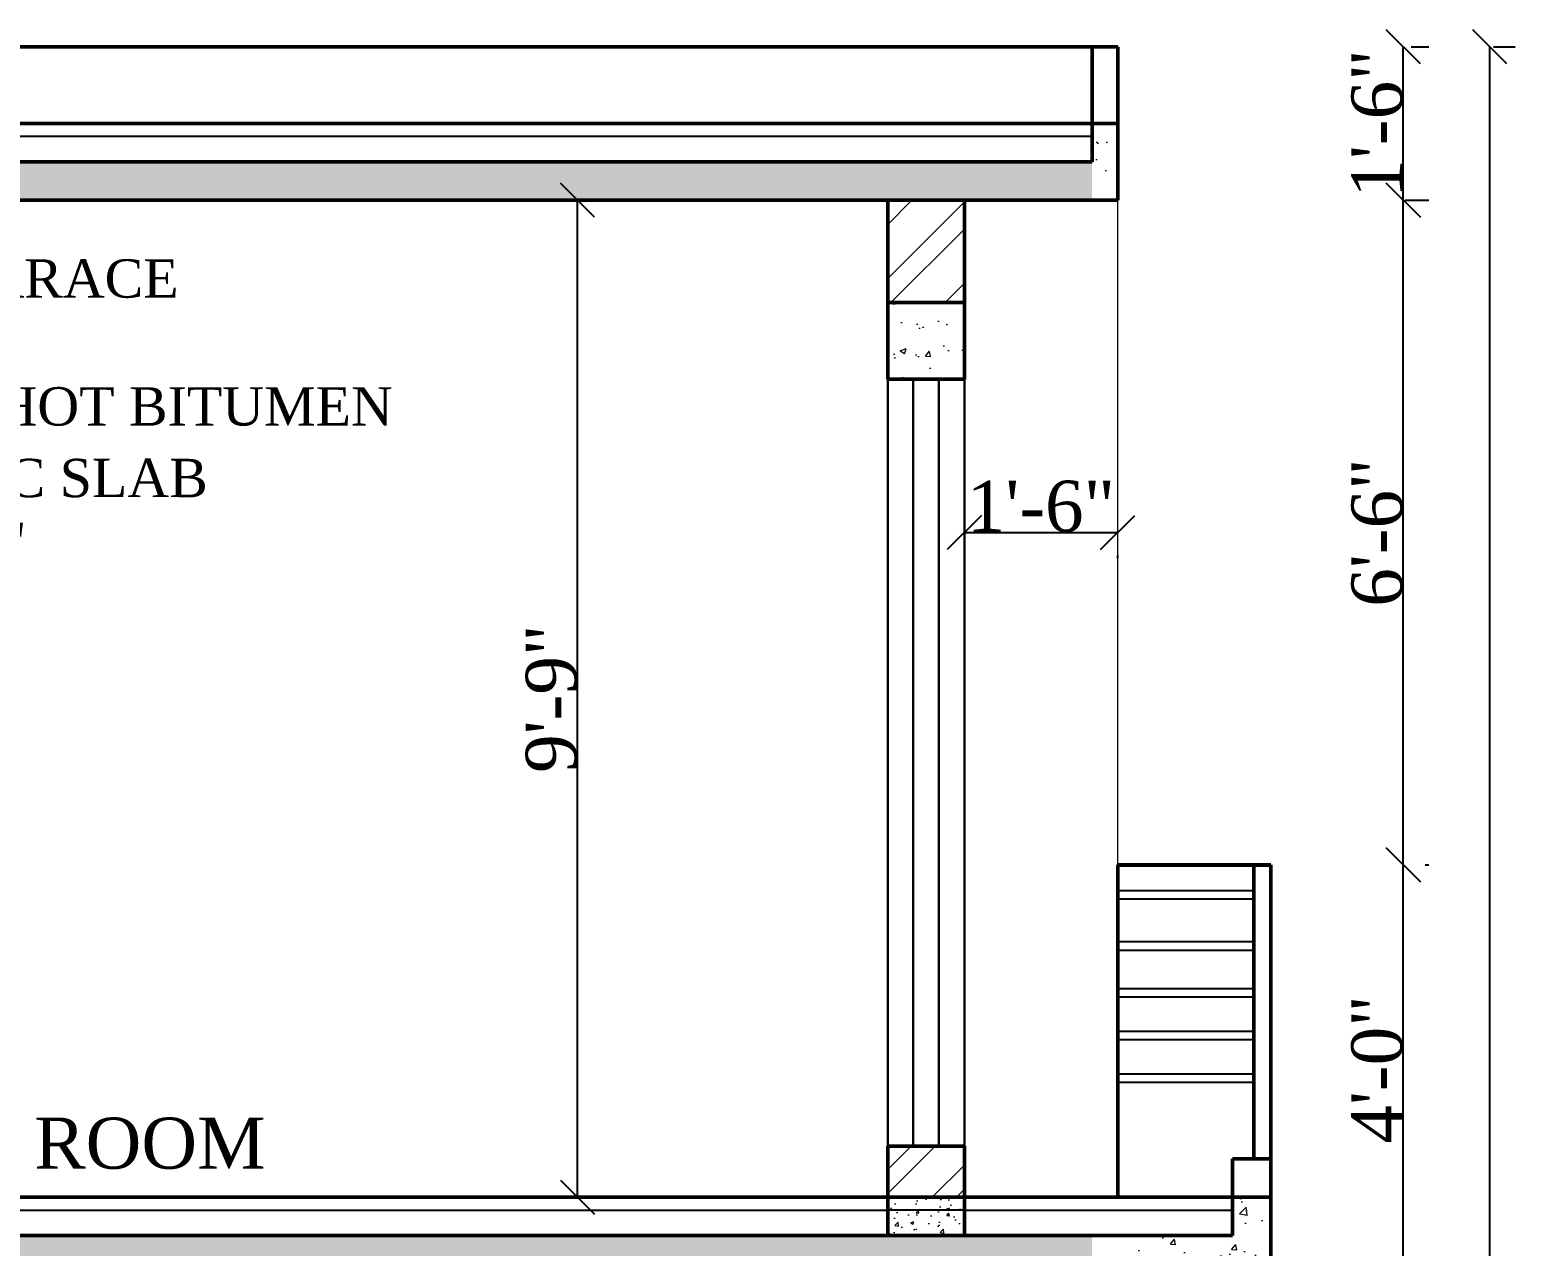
# Model space of a CAD drawing. Header units: feet. Extents: x 37458 to 42412, y -3338 to -325.
# Drawn here: x 40720.2 to 40894.6, y -1005.1 to -862.4 of the extents above; entities that cross this region are included whole.
import ezdxf

# ---------------------------------------------------------------- set-up
doc = ezdxf.new("R2010")
doc.units = ezdxf.units.FT
doc.header["$MEASUREMENT"] = 0
doc.header["$PDMODE"] = 35
doc.header["$PDSIZE"] = 8
doc.layers.get('Defpoints').update_dxf_attribs({"color": 52})
doc.layers.add('BLK_1_FLR_2_REGULAR_ROOM_3', color=1, linetype='Continuous', plot=False)
doc.layers.add('BLK_1_HT_OF_BLDG', color=5, linetype='Continuous', plot=False)
for name, color, linetype, lineweight in [('dimensiom', 35, 'Continuous', 25), ('HATCH', 254, 'Continuous', 13), ('RAILING', 113, 'Continuous', 25), ('TEXT', 7, 'Continuous', 30), ('walls', 1, 'Continuous', 50), ('WIN', 141, 'Continuous', 25)]:
    doc.layers.add(name, color=color, linetype=linetype, lineweight=lineweight)
doc.styles.add("4''", font='romai___.ttf', dxfattribs={"height": 7})
doc.styles.get("Standard").update_dxf_attribs({"font": 'times.ttf', "height": 6})
doc.dimstyles.new('arrow', dxfattribs={"dimtxt": 6, "dimasz": 4, "dimexe": 3, "dimexo": 6, "dimgap": 0, "dimtad": 1, "dimzin": 3, "dimdsep": 46, "dimlunit": 4, "dimtxsty": 'Standard', "dimblk": 'OBLIQUE', "dimcen": 12, "dimclrd": 7, "dimclre": 256, "dimclrt": 7, "dimadec": 0, "dimazin": 0, "dimtfac": 1, "dimtofl": 0, "dimtmove": 0, "dimatfit": 3, "dimfxl": 3, "dimfxlon": 1, "dimtolj": 1, "dimtzin": 0, "dimlwd": -1, "dimlwe": -1, "dimarcsym": 0})
pattern_1 = [(50, (-2351.846, -0.24), (7.1726018, -0.62752135), [0.75, -8.25]), (355, (-2351.846, -0.24), (-1.3875133, 7.5219213), [0.6, -6.6]), (100.4514, (-2351.2484, -0.292), (5.7850938, 6.8943954), [0.6374019, -7.0114211]), (46.1842, (-2351.846, 1.76), (10.6724105, -1.6551901), [1.125, -12.375]), (96.6356, (-2350.957, 1.622), (9.346627, 9.7411787), [0.956103, -10.51713]), (351.1842, (-2351.846, 1.76), (9.3466195, 9.741186), [0.9, -9.9]), (21, (-2350.846, 1.26), (5.9690705, -4.0261889), [0.75, -8.25]), (326, (-2350.846, 1.26), (2.4331533, 7.2515005), [0.6, -6.6]), (71.4514, (-2350.349, 0.9245), (8.4022263, 3.225305), [0.6374019, -7.0114211]), (37.5, (-2351.846, -0.24), (0.12159855, 3.32893854), [0, -6.52, 0, -6.7, 0, -6.625]), (7.5, (-2351.846, -0.24), (2.63069537, 3.94411712), [0, -3.82, 0, -6.37, 0, -2.525]), (327.5, (-2354.076, -0.24), (5.33822436, -0.22554872), [0, -2.5, 0, -7.8, 0, -10.35]), (317.5, (-2355.076, -0.24), (5.8318617, 1.0010498), [0, -3.25, 0, -5.18, 0, -7.35])]

# ---------------------------------------------------------------- blocks, each defined once
blk = doc.blocks.new('_Oblique')
at = {"layer": 'dimensiom', "color": 0, "lineweight": -2}
blk.add_line((-0.5, -0.5), (0.5, 0.5), dxfattribs=at)
blk = doc.blocks.new('*D194')
at = {"layer": 'Defpoints', "color": 0, "ltscale": 0.75, "transparency": 16777216}
for p in [(40865.88, -960.37, 267.71), (40881.42, -960.37), (40865.88, -1008.37, -79.75)]:
    blk.add_point(p, dxfattribs=at)
at = {"layer": 'dimensiom', "color": 7, "ltscale": 0.75, "transparency": 16777216}
blk.add_line((40881.42, -1008.37), (40881.42, -960.37), dxfattribs=at)
at = {"layer": 'dimensiom', "ltscale": 0.75, "transparency": 16777216}
for p, q in [((40884, -960.37), (40884.42, -960.37)), ((40883.06, -1008.37), (40884.42, -1008.37))]:
    blk.add_line(p, q, dxfattribs=at)
at = {"layer": 'dimensiom', "color": 7, "ltscale": 0.75, "transparency": 16777216, "xscale": 4, "yscale": 4, "zscale": 4}
for p, rotation in [((40881.42, -960.37), 90), ((40881.42, -1008.37), 270)]:
    blk.add_blockref('_Oblique', p, dxfattribs=dict(at, rotation=rotation))
at = {"layer": 'dimensiom', "color": 7, "ltscale": 0.75, "transparency": 16777216, "insert": (40878.36, -984.37), "char_height": 6, "attachment_point": 5, "rotation": 90}
blk.add_mtext('\\A1;4\'-0"', dxfattribs=at)
blk = doc.blocks.new('*D195')
at = {"layer": 'Defpoints', "color": 0, "ltscale": 0.75, "transparency": 16777216}
for p in [(40847.88, -882.37, 69.6), (40881.42, -882.37), (40865.88, -960.37, 267.71)]:
    blk.add_point(p, dxfattribs=at)
at = {"layer": 'dimensiom', "color": 7, "ltscale": 0.75, "transparency": 16777216}
blk.add_line((40881.42, -960.37), (40881.42, -882.37), dxfattribs=at)
at = {"layer": 'dimensiom', "ltscale": 0.75, "transparency": 16777216}
for p, q in [((40881.63, -882.37), (40884.42, -882.37)), ((40884, -960.37), (40884.42, -960.37))]:
    blk.add_line(p, q, dxfattribs=at)
at = {"layer": 'dimensiom', "color": 7, "ltscale": 0.75, "transparency": 16777216, "xscale": 4, "yscale": 4, "zscale": 4}
for p, rotation in [((40881.42, -882.37), 90), ((40881.42, -960.37), 270)]:
    blk.add_blockref('_Oblique', p, dxfattribs=dict(at, rotation=rotation))
at = {"layer": 'dimensiom', "color": 7, "ltscale": 0.75, "transparency": 16777216, "insert": (40878.36, -921.37), "char_height": 6, "attachment_point": 5, "rotation": 90}
blk.add_mtext('\\A1;6\'-6"', dxfattribs=at)
blk = doc.blocks.new('*D196')
at = {"layer": 'Defpoints', "color": 0, "ltscale": 0.75, "transparency": 16777216}
for p in [(40847.88, -864.37, 99.43), (40881.42, -864.37), (40847.88, -882.37, 69.6)]:
    blk.add_point(p, dxfattribs=at)
at = {"layer": 'dimensiom', "color": 7, "ltscale": 0.75, "transparency": 16777216}
blk.add_line((40881.42, -882.37), (40881.42, -864.37), dxfattribs=at)
at = {"layer": 'dimensiom', "ltscale": 0.75, "transparency": 16777216}
for p, q in [((40882.35, -864.37), (40884.42, -864.37)), ((40881.63, -882.37), (40884.42, -882.37))]:
    blk.add_line(p, q, dxfattribs=at)
at = {"layer": 'dimensiom', "color": 7, "ltscale": 0.75, "transparency": 16777216, "xscale": 4, "yscale": 4, "zscale": 4}
for p, rotation in [((40881.42, -864.37), 90), ((40881.42, -882.37), 270)]:
    blk.add_blockref('_Oblique', p, dxfattribs=dict(at, rotation=rotation))
at = {"layer": 'dimensiom', "color": 7, "ltscale": 0.75, "transparency": 16777216, "insert": (40878.36, -873.37), "char_height": 6, "attachment_point": 5, "rotation": 90}
blk.add_mtext('\\A1;1\'-6"', dxfattribs=at)
blk = doc.blocks.new('*D198')
at = {"layer": 'BLK_1_HT_OF_BLDG', "color": 7, "transparency": 16777216}
blk.add_line((40891.56, -1251.37), (40891.56, -864.37), dxfattribs=at)
at = {"layer": 'BLK_1_HT_OF_BLDG', "transparency": 16777216}
for p, q in [((40892.01, -864.37), (40894.56, -864.37)), ((40889.24, -1251.37), (40894.56, -1251.37))]:
    blk.add_line(p, q, dxfattribs=at)
at = {"layer": 'Defpoints', "color": 0, "transparency": 16777216}
for p in [(40847.88, -864.37, 99.43), (40891.56, -864.37), (40847.88, -1251.37, 24.34)]:
    blk.add_point(p, dxfattribs=at)
at = {"layer": 'BLK_1_HT_OF_BLDG', "color": 7, "transparency": 16777216, "xscale": 4, "yscale": 4, "zscale": 4}
for p, rotation in [((40891.56, -864.37), 90), ((40891.56, -1251.37), 270)]:
    blk.add_blockref('_Oblique', p, dxfattribs=dict(at, rotation=rotation))
at = {"layer": 'BLK_1_HT_OF_BLDG', "color": 7, "transparency": 16777216, "insert": (40888.51, -1057.87), "char_height": 6, "attachment_point": 5, "rotation": 90}
blk.add_mtext('\\A1;32\'-3"', dxfattribs=at)
blk = doc.blocks.new('*D215')
at = {"layer": 'Defpoints', "color": 0, "ltscale": 0.75, "transparency": 16777216}
for p in [(40829.88, -882.37, -872.64), (40847.88, -882.37, -872.64), (40847.88, -921.37)]:
    blk.add_point(p, dxfattribs=at)
at = {"layer": 'dimensiom', "color": 7, "ltscale": 0.75, "transparency": 16777216}
blk.add_line((40829.88, -921.37), (40847.88, -921.37), dxfattribs=at)
at = {"layer": 'dimensiom', "ltscale": 0.75, "transparency": 16777216}
for p, q in [((40829.88, -924.08), (40829.88, -924.37)), ((40847.88, -924.08), (40847.88, -924.37))]:
    blk.add_line(p, q, dxfattribs=at)
at = {"layer": 'dimensiom', "color": 7, "ltscale": 0.75, "transparency": 16777216, "xscale": 4, "yscale": 4, "zscale": 4, "rotation": 180}
blk.add_blockref('_Oblique', (40829.88, -921.37), dxfattribs=at)
at = {"layer": 'dimensiom', "color": 7, "ltscale": 0.75, "transparency": 16777216, "xscale": 4, "yscale": 4, "zscale": 4}
blk.add_blockref('_Oblique', (40847.88, -921.37), dxfattribs=at)
at = {"layer": 'dimensiom', "color": 7, "ltscale": 0.75, "transparency": 16777216, "insert": (40838.88, -918.32), "char_height": 6, "attachment_point": 5}
blk.add_mtext('\\A1;1\'-6"', dxfattribs=at)
blk = doc.blocks.new('*D394')
at = {"layer": 'BLK_1_FLR_2_REGULAR_ROOM_3', "color": 7, "ltscale": 0.75, "transparency": 16777216}
blk.add_line((40784.48, -999.37), (40784.48, -882.37), dxfattribs=at)
at = {"layer": 'BLK_1_FLR_2_REGULAR_ROOM_3', "ltscale": 0.75, "transparency": 16777216}
for p, q in [((40787.39, -882.37), (40787.48, -882.37)), ((40787.43, -999.37), (40787.48, -999.37))]:
    blk.add_line(p, q, dxfattribs=at)
at = {"layer": 'Defpoints', "color": 0, "ltscale": 0.75, "transparency": 16777216}
for p in [(40775.5, -882.37, -1146.48), (40784.48, -882.37), (40773.96, -999.37, -2582.82)]:
    blk.add_point(p, dxfattribs=at)
at = {"layer": 'BLK_1_FLR_2_REGULAR_ROOM_3', "color": 7, "ltscale": 0.75, "transparency": 16777216, "xscale": 4, "yscale": 4, "zscale": 4}
for p, rotation in [((40784.48, -882.37), 90), ((40784.48, -999.37), 270)]:
    blk.add_blockref('_Oblique', p, dxfattribs=dict(at, rotation=rotation))
at = {"layer": 'BLK_1_FLR_2_REGULAR_ROOM_3', "color": 7, "ltscale": 0.75, "transparency": 16777216, "insert": (40781.42, -940.87), "char_height": 6, "attachment_point": 5, "rotation": 90}
blk.add_mtext('\\A1;9\'-9"', dxfattribs=at)

msp = doc.modelspace()

# ---------------------------------------------------------------- hatches: boundary and pattern name
at = {"layer": 'HATCH', "ltscale": 0.75}
h = msp.add_hatch(dxfattribs=at)
h.set_pattern_fill('AR-CONC', color=256, style=0)
h.set_pattern_definition(pattern_1)
h.paths.add_polyline_path([(40844.8834, -882.3706), (40847.8834, -882.3706), (40847.8834, -873.3706), (40844.8834, -873.3706)])
h = msp.add_hatch(dxfattribs=at)
h.set_pattern_fill('AR-CONC', color=256, style=0)
h.set_pattern_definition(pattern_1)
h.paths.add_polyline_path([(40460.8834, -882.3706), (40844.8834, -882.3706), (40844.8834, -877.8706), (40460.8834, -877.8706)])
h = msp.add_hatch(dxfattribs=at)
h.set_pattern_fill('ANSI32', color=256, scale=18, style=0)
h.set_pattern_definition([(45, (-2351.846, -0.24), (-4.7729708, 4.7729708), []), (45, (-2348.664, -0.24), (-4.7729708, 4.7729708), [])])
h.paths.add_polyline_path([(40820.8834, -894.3706), (40829.8834, -894.3706), (40829.8834, -882.3706), (40820.8834, -882.3706)])
h = msp.add_hatch(dxfattribs=at)
h.set_pattern_fill('AR-CONC', color=256, style=0)
h.set_pattern_definition([(50, (545.4686, 1276.455), (7.1726018, -0.62752135), [0.75, -8.25]), (355, (545.4686, 1276.455), (-1.3875133, 7.5219213), [0.6, -6.6]), (100.4514, (546.066, 1276.4026), (5.7850938, 6.8943954), [0.6374019, -7.0114211]), (46.1842, (545.469, 1278.455), (10.6724105, -1.6551901), [1.125, -12.375]), (96.6356, (546.358, 1278.317), (9.346627, 9.7411787), [0.956103, -10.51713]), (351.1842, (545.469, 1278.455), (9.3466195, 9.741186), [0.9, -9.9]), (21, (546.4686, 1277.955), (5.9690705, -4.0261889), [0.75, -8.25]), (326, (546.4686, 1277.955), (2.4331533, 7.2515005), [0.6, -6.6]), (71.4514, (546.966, 1277.6194), (8.4022263, 3.225305), [0.6374019, -7.0114211]), (37.5, (545.4686, 1276.455), (0.12159855, 3.32893854), [0, -6.52, 0, -6.7, 0, -6.625]), (7.5, (545.4686, 1276.455), (2.63069537, 3.94411712), [0, -3.82, 0, -6.37, 0, -2.525]), (327.5, (543.2386, 1276.455), (5.33822436, -0.22554872), [0, -2.5, 0, -7.8, 0, -10.35]), (317.5, (542.2386, 1276.455), (5.8318617, 1.0010498), [0, -3.25, 0, -5.18, 0, -7.35])])
h.paths.add_polyline_path([(40829.8834, -894.3706), (40820.8834, -894.3706), (40820.8834, -903.3706), (40829.8834, -903.3706)])
h = msp.add_hatch(dxfattribs=at)
h.set_pattern_fill('ANSI32', color=256, scale=16, style=0)
h.set_pattern_definition([(45, (-25.439, 125.76), (-4.2426407, 4.2426407), []), (45, (-22.611, 125.76), (-4.2426407, 4.2426407), [])])
h.paths.add_polyline_path([(40820.8834, -999.3706), (40829.8834, -999.3706), (40829.8834, -993.3706), (40820.8834, -993.3706)])
h = msp.add_hatch(dxfattribs=at)
h.set_pattern_fill('AR-CONC', color=256, scale=0.5, style=0)
h.set_pattern_definition([(50, (-13.439, 125.76), (3.58630091, -0.31376067), [0.375, -4.125]), (355, (-13.439, 125.76), (-0.69375667, 3.76096067), [0.3, -3.3]), (100.4514, (-13.1403, 125.734), (2.8925469, 3.4471977), [0.31870095, -3.50571056]), (46.1842, (-13.439, 126.76), (5.33620524, -0.82759507), [0.5625, -6.1875]), (96.6356, (-12.9945, 126.691), (4.6733135, 4.87058935), [0.47805144, -5.258565]), (351.1842, (-13.439, 126.76), (4.6733097, 4.870593), [0.45, -4.95]), (21, (-12.939, 126.51), (2.98453526, -2.01309445), [0.375, -4.125]), (326, (-12.939, 126.51), (1.21657666, 3.62575023), [0.3, -3.3]), (71.4514, (-12.6904, 126.3422), (4.20111314, 1.61265248), [0.31870095, -3.50571056]), (37.5, (-13.4391, 125.76), (0.060799277, 1.66446927), [0, -3.26, 0, -3.35, 0, -3.3125]), (7.5, (-13.4391, 125.76), (1.31534769, 1.97205856), [0, -1.91, 0, -3.185, 0, -1.2625]), (327.5, (-14.5541, 125.76), (2.66911218, -0.11277436), [0, -1.25, 0, -3.9, 0, -5.175]), (317.5, (-15.0541, 125.76), (2.91593085, 0.50052491), [0, -1.625, 0, -2.59, 0, -3.675])])
h.paths.add_polyline_path([(40820.8834, -999.3706), (40829.8834, -999.3706), (40829.8834, -1003.8706), (40820.8834, -1003.8706)])
h = msp.add_hatch(dxfattribs=at)
h.set_pattern_fill('AR-CONC', color=256, style=0)
h.set_pattern_definition([(50, (-2351.846, 125.76), (7.1726018, -0.62752135), [0.75, -8.25]), (355, (-2351.846, 125.76), (-1.3875133, 7.5219213), [0.6, -6.6]), (100.4514, (-2351.2484, 125.708), (5.7850938, 6.8943954), [0.6374019, -7.0114211]), (46.1842, (-2351.846, 127.76), (10.6724105, -1.6551901), [1.125, -12.375]), (96.6356, (-2350.957, 127.622), (9.346627, 9.7411787), [0.956103, -10.51713]), (351.1842, (-2351.846, 127.76), (9.3466195, 9.741186), [0.9, -9.9]), (21, (-2350.846, 127.26), (5.9690705, -4.0261889), [0.75, -8.25]), (326, (-2350.846, 127.26), (2.4331533, 7.2515005), [0.6, -6.6]), (71.4514, (-2350.349, 126.9245), (8.4022263, 3.225305), [0.6374019, -7.0114211]), (37.5, (-2351.846, 125.76), (0.12159855, 3.32893854), [0, -6.52, 0, -6.7, 0, -6.625]), (7.5, (-2351.846, 125.76), (2.63069537, 3.94411712), [0, -3.82, 0, -6.37, 0, -2.525]), (327.5, (-2354.076, 125.76), (5.33822436, -0.22554872), [0, -2.5, 0, -7.8, 0, -10.35]), (317.5, (-2355.076, 125.76), (5.8318617, 1.0010498), [0, -3.25, 0, -5.18, 0, -7.35])])
h.paths.add_polyline_path([(40847.8834, -1008.3706), (40847.8834, -1003.8706), (40861.3834, -1003.8706), (40861.3834, -999.3706), (40865.8834, -999.3706), (40865.8834, -1008.3706)])
h = msp.add_hatch(dxfattribs=at)
h.set_pattern_fill('AR-CONC', color=256, style=0)
h.set_pattern_definition([(50, (-2351.846, -126.24), (7.1726018, -0.62752135), [0.75, -8.25]), (355, (-2351.846, -126.24), (-1.3875133, 7.5219213), [0.6, -6.6]), (100.4514, (-2351.2484, -126.292), (5.7850938, 6.8943954), [0.6374019, -7.0114211]), (46.1842, (-2351.846, -124.24), (10.6724105, -1.6551901), [1.125, -12.375]), (96.6356, (-2350.957, -124.378), (9.346627, 9.7411787), [0.956103, -10.51713]), (351.1842, (-2351.846, -124.24), (9.3466195, 9.741186), [0.9, -9.9]), (21, (-2350.846, -124.74), (5.9690705, -4.0261889), [0.75, -8.25]), (326, (-2350.846, -124.74), (2.4331533, 7.2515005), [0.6, -6.6]), (71.4514, (-2350.349, -125.0755), (8.4022263, 3.225305), [0.6374019, -7.0114211]), (37.5, (-2351.846, -126.24), (0.12159855, 3.32893854), [0, -6.52, 0, -6.7, 0, -6.625]), (7.5, (-2351.846, -126.24), (2.63069537, 3.94411712), [0, -3.82, 0, -6.37, 0, -2.525]), (327.5, (-2354.076, -126.24), (5.33822436, -0.22554872), [0, -2.5, 0, -7.8, 0, -10.35]), (317.5, (-2355.076, -126.24), (5.8318617, 1.0010498), [0, -3.25, 0, -5.18, 0, -7.35])])
h.paths.add_polyline_path([(40460.8834, -1008.3706), (40844.8834, -1008.3706), (40844.8834, -1003.8706), (40460.8834, -1003.8706)])

# ---------------------------------------------------------------- linework, layer by layer
at = {"layer": 'HATCH', "ltscale": 0.75, "elevation": -1144.5367}
msp.add_lwpolyline([(40820.8834, -998.6206), (40820.8834, -998.6206), (40820.8834, -998.6206), (40820.8834, -998.6206)], close=True, dxfattribs=at)
at = {"layer": 'RAILING', "lineweight": 53, "ltscale": 0.75}
msp.add_line((40847.8834, -960.3706, -1292.7224), (40865.8834, -960.3706, -1292.7224), dxfattribs=at)
at = {"layer": 'RAILING', "ltscale": 0.75}
for p, q in [((40847.8834, -963.3706, -1193.2904), (40863.8834, -963.3706, -1193.2904)), ((40847.8834, -964.3706, -1193.2904), (40863.8834, -964.3706, -1193.2904)), ((40847.8834, -969.3706, -1193.2904), (40863.8834, -969.3706, -1193.2904)), ((40847.8834, -969.3706, -1193.2904), (40863.8834, -969.3706, -1193.2904)), ((40847.8834, -970.3706, -1193.2904), (40863.8834, -970.3706, -1193.2904)), ((40847.8834, -970.3706, -1193.2904), (40863.8834, -970.3706, -1193.2904)), ((40847.8834, -974.8706, -1193.2904), (40863.8834, -974.8706, -1193.2904)), ((40847.8834, -974.8706, -1193.2904), (40863.8834, -974.8706, -1193.2904)), ((40847.8834, -975.8706, -1193.2904), (40863.8834, -975.8706, -1193.2904)), ((40847.8834, -975.8706, -1193.2904), (40863.8834, -975.8706, -1193.2904)), ((40847.8834, -979.8706, -1193.2904), (40863.8834, -979.8706, -1193.2904)), ((40847.8834, -979.8706, -1193.2904), (40863.8834, -979.8706, -1193.2904)), ((40847.8834, -980.8706, -1193.2904), (40863.8834, -980.8706, -1193.2904)), ((40847.8834, -980.8706, -1193.2904), (40863.8834, -980.8706, -1193.2904)), ((40847.8834, -984.8706, -1193.2904), (40863.8834, -984.8706, -1193.2904)), ((40847.8834, -984.8706, -1193.2904), (40863.8834, -984.8706, -1193.2904)), ((40847.8834, -985.8706, -1193.2904), (40863.8834, -985.8706, -1193.2904)), ((40847.8834, -985.8706, -1193.2904), (40863.8834, -985.8706, -1193.2904))]:
    msp.add_line(p, q, dxfattribs=at)
at = {"layer": 'walls', "ltscale": 0.75}
for p, q in [((40847.8834, -864.3706, -1014.1092), (40223.8834, -864.3706, -1014.1092)), ((40844.8834, -877.8706, -1025.4279), (40844.8834, -864.3706, -1014.1092)), ((40847.8834, -882.3706, -1029.2008), (40847.8834, -864.3706, -1014.1092)), ((40844.8834, -873.3706, -1014.1092), (40460.8834, -873.3706, -1014.1092)), ((40844.8834, -873.3706, -1021.655), (40847.8834, -873.3706, -1021.655)), ((40532.8834, -877.8706, -1014.1092), (40844.8834, -877.8706, -1014.1092)), ((40847.8834, -882.3706, -1043.9388), (40460.8834, -882.3706, -1043.9388)), ((40820.8834, -882.3706, -841.6472), (40820.8834, -903.3706, -841.6472)), ((40829.8834, -882.3706, -841.6472), (40829.8834, -903.3706, -841.6472)), ((40829.8834, -882.3706, -841.6472), (40829.8834, -903.3706, -841.6472)), ((40829.8834, -894.3706, -832.6472), (40820.8834, -894.3706, -832.6472)), ((40829.8834, -903.3706, -832.6472), (40820.8834, -903.3706, -832.6472)), ((40847.8834, -960.3706, -1118.9389), (40847.8834, -999.3706, -1267.6154)), ((40863.8834, -960.3706, -876.1795), (40847.8834, -960.3706, -1118.9389)), ((40863.8834, -960.3706, -845.8346), (40863.8834, -994.8706, -834.8747)), ((40865.8834, -960.3706, -845.8346), (40863.8834, -960.3706, -876.1795)), ((40865.8834, -960.3706, -845.8346), (40865.8834, -1008.3706, -830.586)), ((40820.8834, -993.3706, -841.6472), (40820.8834, -1003.8706, -841.6472)), ((40829.8834, -993.3706, -826.9023), (40820.8834, -993.3706, -826.9023)), ((40829.8834, -993.3706, -841.6472), (40829.8834, -999.3706, -841.6472)), ((40829.8834, -993.3706, -841.6472), (40829.8834, -1003.8706, -841.6472)), ((40865.8834, -994.8706, -1025.4058), (40861.3834, -994.8706, -1025.2349)), ((40861.3834, -994.8706, -834.8747), (40861.3834, -1003.8706, -832.0156)), ((40861.3834, -999.3706, -1025.2349), (40460.8834, -999.3706, -1010.026)), ((40820.8834, -999.3706, -1113.5412), (40820.8834, -1003.8706, -1113.5412)), ((40829.8834, -999.3706, -1113.5412), (40829.8834, -1003.8706, -1113.5412)), ((40865.8834, -999.3706, -1025.4058), (40861.3834, -999.3706, -1025.2349)), ((40532.8834, -1003.8706, -1029.4501), (40820.8834, -1003.8706, -1029.4501)), ((40829.8834, -1003.8706, -1029.4501), (40820.8834, -1003.8706, -1029.4501)), ((40829.8834, -1003.8706, -1029.4501), (40861.3834, -1003.8706, -1029.4501))]:
    msp.add_line(p, q, dxfattribs=at)
at = {"layer": 'walls', "lineweight": 13, "ltscale": 0.75}
msp.add_line((40847.8834, -960.3706, -1094.598), (40847.8834, -882.3706, -1029.2008), dxfattribs=at)
at = {"layer": 'WIN'}
for p, q in [((40532.8834, -874.8706, -948.857), (40844.8834, -874.8706, -1010.2564)), ((40465.3834, -1000.8706, -1206.7516), (40820.8834, -1000.8706, -1285.6376)), ((40829.8834, -1000.8706, -1287.6736), (40820.8834, -1000.8706, -1288.3522)), ((40829.8834, -1000.8706, -1290.3882), (40861.3834, -1000.8706, -1297.5142))]:
    msp.add_line(p, q, dxfattribs=at)
at = {"layer": 'WIN', "lineweight": 30}
for p, q in [((40820.8834, -903.3706, -832.6472), (40820.8834, -993.3706, -715.2152)), ((40823.8834, -903.3706, -832.6472), (40823.8834, -993.3706, -715.2152)), ((40826.8834, -903.3706, -832.6472), (40826.8834, -993.3706, -715.2152)), ((40829.8834, -903.3706, -832.6472), (40829.8834, -993.3706, -715.2152))]:
    msp.add_line(p, q, dxfattribs=at)

# ---------------------------------------------------------------- texts
at = {"layer": 'TEXT', "lineweight": 25, "insert": (40676.6618, -888.4064, -448.39), "char_height": 4.5, "width": 88.157091, "attachment_point": 1, "style": "4''"}
msp.add_mtext('\\A1;{\\fRomantic|b0|i0|c2|p2;1\\H0.7x;\\S1#2;\\H1.429x;" THK. TERRACE \\P3" MUD \\P2 COATS OF HOT BITUMEN\\P4 \\H0.7x;\\S1#2;\\H1.429x;" THK. RCC SLAB\\P^I^I\'C\'}', dxfattribs=at)
at = {"layer": 'TEXT', "ltscale": 0.75, "insert": (40697.0118, -990.0148, -1048.0378), "char_height": 8, "width": 62.875977, "attachment_point": 1}
msp.add_mtext('\\A1;{\\H0.75x;DRG. ROOM}', dxfattribs=at)

# ---------------------------------------------------------------- dimensions: what is measured, and where the dimension line sits
at = {"layer": 'BLK_1_FLR_2_REGULAR_ROOM_3', "color": 1, "ltscale": 0.75}
dim = msp.add_linear_dim(base=(40784.4814, -882.3706, 1578.7377), p1=(40773.9596, -999.3706, -1004.0813), p2=(40775.4992, -882.3706, 432.2546), angle=90, dimstyle='arrow', override={"dimfxl": 6}, dxfattribs=at)
dim.commit()
dim.dimension.update_dxf_attribs({"geometry": '*D394', "text_midpoint": (40781.4209, -940.8706, 1578.7377)})
at = {"layer": 'BLK_1_HT_OF_BLDG'}
dim = msp.add_linear_dim(base=(40891.5634, -864.3706, -1113.5412), p1=(40847.8834, -1251.3706, -1089.2003), p2=(40847.8834, -864.3706, -1014.1092), angle=90, dimstyle='arrow', override={"dimtmove": 1}, dxfattribs=at)
dim.commit()
dim.dimension.update_dxf_attribs({"geometry": '*D198', "text_midpoint": (40888.5115, -1057.8706, -1113.5412)})
at = {"layer": 'dimensiom', "ltscale": 0.75}
for base, p1, p2, picture, middle in [((40881.415, -864.3706, -1113.5412), (40847.8834, -882.3706, -1043.9388), (40847.8834, -864.3706, -1014.1092), '*D196', (40878.3631, -873.3706, -1113.5412)), ((40881.415, -882.3706, -1113.5412), (40865.8834, -960.3706, -845.8346), (40847.8834, -882.3706, -1043.9388), '*D195', (40878.3631, -921.3706, -1113.5412)), ((40881.415, -960.3706, -1113.5412), (40865.8834, -1008.3706, -1193.2904), (40865.8834, -960.3706, -845.8346), '*D194', (40878.3631, -984.3706, -1113.5412))]:
    dim = msp.add_linear_dim(base=base, p1=p1, p2=p2, angle=90, dimstyle='arrow', override={"dimtmove": 1}, dxfattribs=at)
    dim.commit()
    dim.dimension.update_dxf_attribs({"geometry": picture, "text_midpoint": middle})
dim = msp.add_linear_dim(base=(40847.8834, -921.3706, 30.9954), p1=(40829.8834, -882.3706, -841.6472), p2=(40847.8834, -882.3706, -841.6472), dimstyle='arrow', override={"dimtmove": 1}, dxfattribs=at)
dim.commit()
dim.dimension.update_dxf_attribs({"geometry": '*D215', "text_midpoint": (40838.8834, -918.3187, 30.9954)})

doc.saveas('drawing.dxf')
